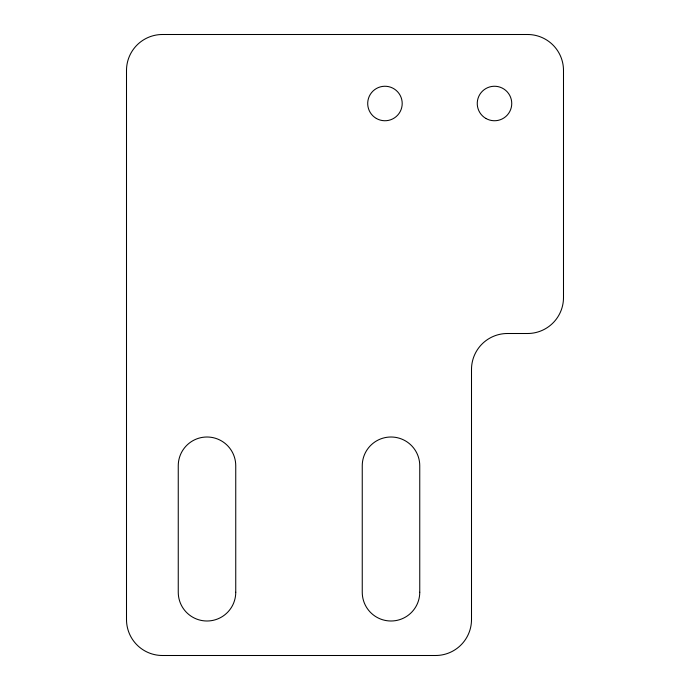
<?xml version="1.0" encoding="UTF-8"?>
<svg xmlns="http://www.w3.org/2000/svg" width="690" height="690" viewBox="0 0 690 690"><rect width="100%" height="100%" fill="white"/><g stroke="black" fill="none" stroke-linecap="round" stroke-linejoin="round"><path stroke-width="1.03" d="M527.565 34.5L162.435 34.5A35.94 35.94 0 0 0 126.503 70.44L126.503 619.56A35.94 35.94 0 0 0 162.435 655.5L435.562 655.5A35.94 35.94 0 0 0 471.503 619.56L471.503 369.435A35.94 35.94 0 0 1 507.435 333.503L527.565 333.503A35.94 35.94 0 0 0 563.497 297.562L563.497 70.44A35.94 35.94 0 0 0 527.565 34.5M419.753 592.253L419.753 465.75A28.747 28.747 0 0 0 390.997 437.003A28.747 28.747 0 0 0 362.25 465.75L362.25 592.253A28.747 28.747 0 0 0 390.997 621A28.747 28.747 0 0 0 419.753 592.253M235.747 592.253L235.747 465.75A28.747 28.747 0 0 0 207 437.003A28.747 28.747 0 0 0 178.253 465.75L178.253 592.253A28.747 28.747 0 0 0 207 621A28.747 28.747 0 0 0 235.747 592.253M485.872 118.439A17.25 17.25 0 0 0 511.747 103.5A17.25 17.25 0 0 0 485.872 88.562A17.25 17.25 0 0 0 485.872 118.439M376.326 118.439A17.25 17.25 0 0 0 402.201 103.5A17.25 17.25 0 0 0 376.326 88.562A17.25 17.25 0 0 0 376.326 118.439"/></g></svg>
